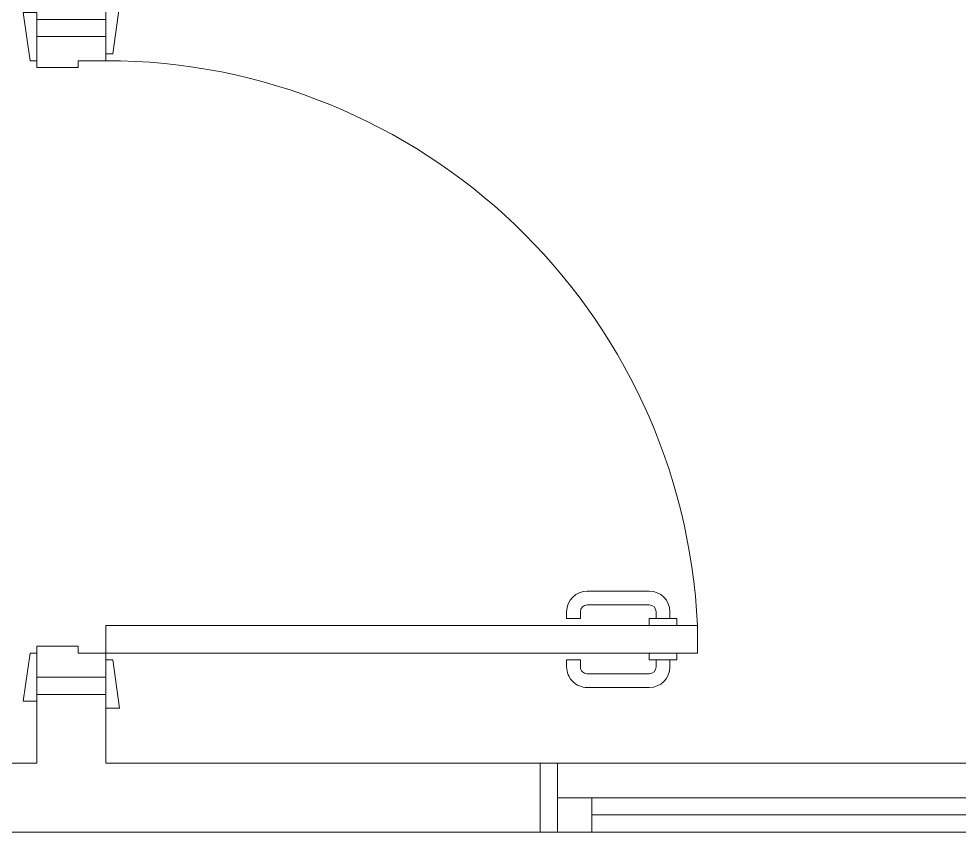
# Model space of a CAD drawing. Header units: millimetres. Extents: x -2143172 to 5255, y -610845 to 279739.
# Drawn here: x -1240178 to -1238812, y -18356 to -17176 of the extents above; entities that cross this region are included whole.
import ezdxf

# ---------------------------------------------------------------- set-up
doc = ezdxf.new("R2010")
doc.units = ezdxf.units.MM
doc.header["$LTSCALE"] = 30
doc.layers.add('Aluminum', color=7, linetype='Continuous', lineweight=5)
doc.layers.add('Walls', color=32, linetype='Continuous', lineweight=5)
doc.layers.add('Wooden Joinery', color=7, linetype='Continuous', lineweight=5, true_color=0x521300)

# ---------------------------------------------------------------- blocks, each defined once
blk = doc.blocks.new('A$C72370EFE')
at = {"layer": 'Wooden Joinery'}
for p, q in [((-0.01, -0.04), (-0.02, -0.04)), ((-0.01, -0.03), (-0.01, -0.07)), ((0, -0.03), (-0.01, -0.03)), ((0.04, -0.03), (0.05, -0.03)), ((0.05, -0.03), (0.05, -0.07)), ((0.05, -0.04), (0.06, -0.04)), ((-0.01, -0.06), (-0.02, -0.06)), ((0.05, -0.06), (0.06, -0.06)), ((-0.05, -0.07), (-0.05, -0.16)), ((-0.03, -0.07), (-0.03, -0.16)), ((0, -0.07), (-0.01, -0.07)), ((0.04, -0.07), (0.05, -0.07)), ((0.07, -0.07), (0.07, -0.16)), ((0.09, -0.07), (0.09, -0.16)), ((-0.01, -0.17), (-0.02, -0.17)), ((-0.01, -0.17), (-0.01, -0.19)), ((0.05, -0.17), (0.06, -0.17)), ((0.05, -0.17), (0.05, -0.19)), ((-0.01, -0.19), (-0.02, -0.19)), ((0.05, -0.19), (0.06, -0.19))]:
    blk.add_line(p, q, dxfattribs=at)
for centre, radius, start, end in [((-0.02, -0.07), 0.03, 90, 180), ((0.06, -0.07), 0.03, 0, 90), ((-0.02, -0.07), 0.01, 90, 180), ((0.06, -0.07), 0.01, 0, 90), ((-0.02, -0.16), 0.03, 180, 270), ((-0.02, -0.16), 0.01, 180, 270), ((0.06, -0.16), 0.01, 270, 0), ((0.06, -0.16), 0.03, 270, 0)]:
    blk.add_arc(centre, radius, start, end, dxfattribs=at)
blk = doc.blocks.new('A$C5DAD61B4')
at = {"layer": 'Wooden Joinery'}
for points in [[(80, 959.1), (80, 969.1), (10, 979.1), (10, 959.1)], [(940, 959.1), (940, 969.1), (1010, 979.1), (1010, 959.1)], [(70, 859.1), (70, 849.1), (0, 839.1), (0, 859.1)], [(120, 859.1), (120, 0), (80, 0), (80, 859.1)], [(950, 859.1), (950, 849.1), (1020, 839.1), (1020, 859.1)]]:
    blk.add_lwpolyline(points, close=True, dxfattribs=at)
for points in [[(45, 859.1), (45, 959.1), (20, 959.1), (20, 859.1), (45, 859.1)], [(45, 859.1), (80, 859.1), (80, 899.1), (90, 899.1), (90, 959.1), (45, 959.1), (45, 859.1)], [(975, 859.1), (940, 859.1), (940, 899.1), (930, 899.1), (930, 959.1), (975, 959.1), (975, 859.1)], [(975, 859.1), (975, 959.1), (1000, 959.1), (1000, 859.1), (975, 859.1)]]:
    blk.add_lwpolyline(points, dxfattribs=at)
blk.add_arc((80, 859.1), 860, 272.666, 0, dxfattribs=at)
at = {"layer": 'Wooden Joinery', "xscale": 999.9999999998854, "yscale": 999.9999999998854, "zscale": 999.9999999998854, "rotation": 180}
blk.add_blockref('A$C72370EFE', (120, 0), dxfattribs=at)

msp = doc.modelspace()

# ---------------------------------------------------------------- linework, layer by layer
at = {"layer": 'Aluminum', "color": 5}
for p, q in [((-1239420.4, -18256.3), (-1237920.4, -18256.3)), ((-1239395.4, -18256.3), (-1239395.4, -18356.3)), ((-1239395.4, -18306.3), (-1237945.4, -18306.3)), ((-1239345.4, -18306.3), (-1239345.4, -18356.3)), ((-1237995.4, -18331.3), (-1239345.4, -18331.3)), ((-1239420.4, -18356.3), (-1237920.4, -18356.3))]:
    msp.add_line(p, q, dxfattribs=at)
at = {"layer": 'Walls'}
for p, q in [((-1240151.3, -17176.3), (-1240051.3, -17176.3)), ((-1240151.3, -17246.3), (-1240151.3, -17236.3)), ((-1240051.3, -18256.3), (-1240051.3, -18056.3)), ((-1240151.3, -18256.3), (-1240151.3, -18086.3)), ((-1240151.3, -18156.3), (-1240051.3, -18156.3)), ((-1241787.6, -18256.3), (-1240151.3, -18256.3)), ((-1240051.3, -18256.3), (-1239420.4, -18256.3)), ((-1239420.4, -18256.3), (-1239420.4, -18356.3)), ((-1241786.3, -18356.3), (-1239420.4, -18356.3))]:
    msp.add_line(p, q, dxfattribs=at)

# ---------------------------------------------------------------- block references
at = {"layer": 'Wooden Joinery', "rotation": 89.99999999999999}
msp.add_blockref('A$C5DAD61B4', (-1239192.2, -18176.3), dxfattribs=at)

doc.saveas('drawing.dxf')
